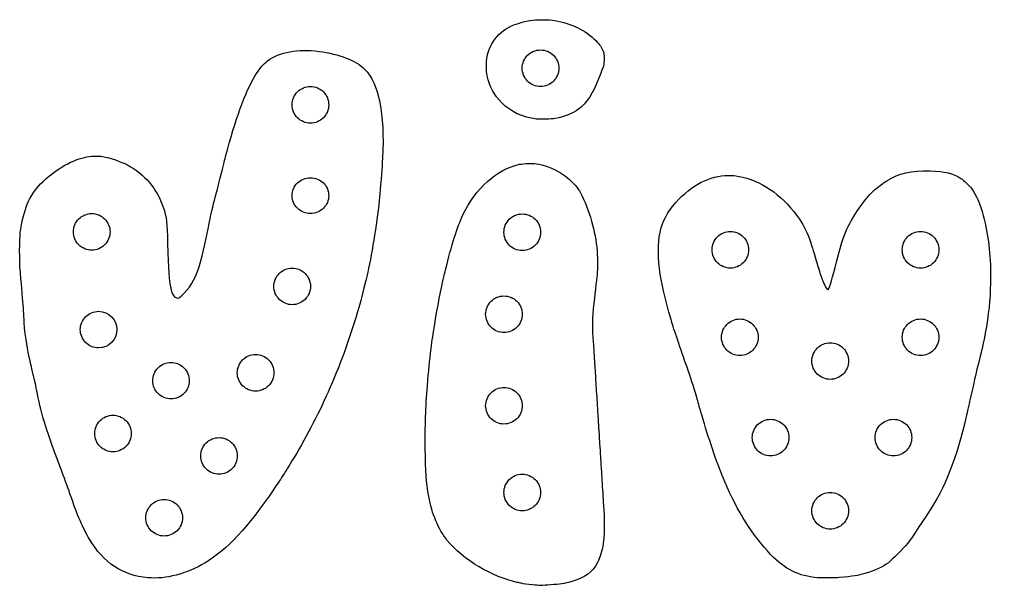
# Model space of a CAD drawing. Extents: x 0 to 94.3, y -0.1 to 27.6.
# Drawn here: x -0.01 to 44.25, y 0.61 to 26.39 of the extents above; entities that cross this region are included whole.
import ezdxf

# ---------------------------------------------------------------- set-up
doc = ezdxf.new("R2010")
doc.units = 0
doc.layers.add('Bulbs', color=7, linetype='CONTINUOUS')
doc.layers.add('Text', color=7, linetype='CONTINUOUS')

msp = doc.modelspace()

# ---------------------------------------------------------------- linework, layer by layer
at = {"layer": 'Bulbs', "color": 7}
for points in [[(24.57255, 24.172484)], [(14.08712, 22.505484)], [(14.08712, 18.371324)], [(4.11846, 16.720994)], [(23.73905, 16.704324)], [(33.22428, 15.904164)], [(41.89268, 15.904164)], [(13.25362, 14.237164)], [(22.90555, 12.970244)], [(4.431037, 12.268902)], [(33.6577, 11.920034)], [(41.89268, 11.920034)], [(37.77519, 10.836484)], [(11.58662, 10.303044)], [(7.731697, 9.943405)], [(22.90555, 8.802744)], [(5.085922, 7.537629)], [(35.05798, 7.352454)], [(40.6591, 7.352454)], [(9.91962, 6.518954)], [(23.73905, 4.851954)], [(37.77519, 4.018454)], [(7.41912, 3.701724)]]:
    msp.add_lwpolyline(points, close=True, dxfattribs=at)
for points in [[(23.149676, 24.761858), (23.305988, 24.918169), (23.517992, 25.005984), (23.73905, 25.005984)], [(23.73905, 25.005984), (23.960108, 25.005984), (24.172112, 24.918169), (24.328424, 24.761858)], [(22.90555, 24.172484), (22.90555, 24.393542), (22.993365, 24.605546), (23.149676, 24.761858)], [(24.328424, 24.761858), (24.484735, 24.605546), (24.57255, 24.393542), (24.57255, 24.172484)], [(23.149676, 23.58311), (22.993365, 23.739422), (22.90555, 23.951426), (22.90555, 24.172484)], [(24.57255, 24.172484), (24.57255, 23.951426), (24.484735, 23.739422), (24.328424, 23.58311)], [(23.73905, 23.338984), (23.517992, 23.338984), (23.305988, 23.426799), (23.149676, 23.58311)], [(24.328424, 23.58311), (24.172112, 23.426799), (23.960108, 23.338984), (23.73905, 23.338984)], [(12.42012, 22.505484), (12.42012, 22.726542), (12.507935, 22.938546), (12.664246, 23.094858)], [(12.664246, 23.094858), (12.820558, 23.251169), (13.032562, 23.338984), (13.25362, 23.338984)], [(13.25362, 23.338984), (13.474678, 23.338984), (13.686682, 23.251169), (13.842994, 23.094858)], [(13.842994, 23.094858), (13.999305, 22.938546), (14.08712, 22.726542), (14.08712, 22.505484)], [(12.664246, 21.91611), (12.507935, 22.072422), (12.42012, 22.284426), (12.42012, 22.505484)], [(14.08712, 22.505484), (14.08712, 22.284426), (13.999305, 22.072422), (13.842994, 21.91611)], [(13.25362, 21.671984), (13.032562, 21.671984), (12.820558, 21.759799), (12.664246, 21.91611)], [(13.842994, 21.91611), (13.686682, 21.759799), (13.474678, 21.671984), (13.25362, 21.671984)], [(12.664246, 18.94891), (12.820558, 19.102095), (13.032562, 19.188154), (13.25362, 19.188154)], [(13.25362, 19.188154), (13.474678, 19.188154), (13.686682, 19.102095), (13.842994, 18.94891)], [(12.42012, 18.371324), (12.42012, 18.587961), (12.507935, 18.795725), (12.664246, 18.94891)], [(13.842994, 18.94891), (13.999305, 18.795725), (14.08712, 18.587961), (14.08712, 18.371324)], [(12.664246, 17.793738), (12.507935, 17.946923), (12.42012, 18.154687), (12.42012, 18.371324)], [(14.08712, 18.371324), (14.08712, 18.154687), (13.999305, 17.946923), (13.842994, 17.793738)], [(13.25362, 17.554494), (13.032562, 17.554494), (12.820558, 17.640553), (12.664246, 17.793738)], [(13.842994, 17.793738), (13.686682, 17.640553), (13.474678, 17.554494), (13.25362, 17.554494)], [(2.45146, 16.720994), (2.45146, 16.942052), (2.539275, 17.154056), (2.695586, 17.310368)], [(2.695586, 17.310368), (2.851898, 17.466679), (3.063902, 17.554494), (3.28496, 17.554494)], [(3.28496, 17.554494), (3.506018, 17.554494), (3.718022, 17.466679), (3.874334, 17.310368)], [(3.874334, 17.310368), (4.030645, 17.154056), (4.11846, 16.942052), (4.11846, 16.720994)], [(22.07205, 16.704324), (22.07205, 16.925382), (22.159865, 17.137386), (22.316176, 17.293698)], [(22.316176, 17.293698), (22.472488, 17.450009), (22.684492, 17.537824), (22.90555, 17.537824)], [(22.90555, 17.537824), (23.126608, 17.537824), (23.338612, 17.450009), (23.494924, 17.293698)], [(23.494924, 17.293698), (23.651235, 17.137386), (23.73905, 16.925382), (23.73905, 16.704324)], [(2.695586, 16.13162), (2.539275, 16.287932), (2.45146, 16.499936), (2.45146, 16.720994)], [(4.11846, 16.720994), (4.11846, 16.499936), (4.030645, 16.287932), (3.874334, 16.13162)], [(22.316176, 16.11495), (22.159865, 16.271262), (22.07205, 16.483266), (22.07205, 16.704324)], [(23.73905, 16.704324), (23.73905, 16.483266), (23.651235, 16.271262), (23.494924, 16.11495)], [(31.55728, 15.904164), (31.55728, 16.125222), (31.645095, 16.337226), (31.801406, 16.493538)], [(31.801406, 16.493538), (31.957718, 16.649849), (32.169722, 16.737664), (32.39078, 16.737664)], [(32.39078, 16.737664), (32.611838, 16.737664), (32.823842, 16.649849), (32.980154, 16.493538)], [(32.980154, 16.493538), (33.136465, 16.337226), (33.22428, 16.125222), (33.22428, 15.904164)], [(40.22568, 15.904164), (40.22568, 16.125222), (40.313495, 16.337226), (40.469806, 16.493538)], [(40.469806, 16.493538), (40.626118, 16.649849), (40.838122, 16.737664), (41.05918, 16.737664)], [(41.05918, 16.737664), (41.280238, 16.737664), (41.492242, 16.649849), (41.648554, 16.493538)], [(41.648554, 16.493538), (41.804865, 16.337226), (41.89268, 16.125222), (41.89268, 15.904164)], [(3.28496, 15.887494), (3.063902, 15.887494), (2.851898, 15.975309), (2.695586, 16.13162)], [(3.874334, 16.13162), (3.718022, 15.975309), (3.506018, 15.887494), (3.28496, 15.887494)], [(22.90555, 15.870824), (22.684492, 15.870824), (22.472488, 15.958639), (22.316176, 16.11495)], [(23.494924, 16.11495), (23.338612, 15.958639), (23.126608, 15.870824), (22.90555, 15.870824)], [(31.801406, 15.31479), (31.645095, 15.471102), (31.55728, 15.683106), (31.55728, 15.904164)], [(33.22428, 15.904164), (33.22428, 15.683106), (33.136465, 15.471102), (32.980154, 15.31479)], [(40.469806, 15.31479), (40.313495, 15.471102), (40.22568, 15.683106), (40.22568, 15.904164)], [(41.89268, 15.904164), (41.89268, 15.683106), (41.804865, 15.471102), (41.648554, 15.31479)], [(11.830746, 14.826538), (11.987058, 14.982849), (12.199062, 15.070664), (12.42012, 15.070664)], [(12.42012, 15.070664), (12.641178, 15.070664), (12.853182, 14.982849), (13.009494, 14.826538)], [(32.39078, 15.070664), (32.169722, 15.070664), (31.957718, 15.158479), (31.801406, 15.31479)], [(32.980154, 15.31479), (32.823842, 15.158479), (32.611838, 15.070664), (32.39078, 15.070664)], [(41.05918, 15.070664), (40.838122, 15.070664), (40.626118, 15.158479), (40.469806, 15.31479)], [(41.648554, 15.31479), (41.492242, 15.158479), (41.280238, 15.070664), (41.05918, 15.070664)], [(11.58662, 14.237164), (11.58662, 14.458222), (11.674435, 14.670226), (11.830746, 14.826538)], [(13.009494, 14.826538), (13.165805, 14.670226), (13.25362, 14.458222), (13.25362, 14.237164)], [(11.830746, 13.64779), (11.674435, 13.804102), (11.58662, 14.016106), (11.58662, 14.237164)], [(13.25362, 14.237164), (13.25362, 14.016106), (13.165805, 13.804102), (13.009494, 13.64779)], [(21.482676, 13.559618), (21.638988, 13.715929), (21.850992, 13.803744), (22.07205, 13.803744)], [(22.07205, 13.803744), (22.293108, 13.803744), (22.505112, 13.715929), (22.661424, 13.559618)], [(12.42012, 13.403664), (12.199062, 13.403664), (11.987058, 13.491479), (11.830746, 13.64779)], [(13.009494, 13.64779), (12.853182, 13.491479), (12.641178, 13.403664), (12.42012, 13.403664)], [(21.23855, 12.970244), (21.23855, 13.191302), (21.326365, 13.403306), (21.482676, 13.559618)], [(22.661424, 13.559618), (22.817735, 13.403306), (22.90555, 13.191302), (22.90555, 12.970244)], [(2.764037, 12.268902), (2.764037, 12.48996), (2.851852, 12.701964), (3.008164, 12.858276)], [(3.008164, 12.858276), (3.164475, 13.014587), (3.376479, 13.102402), (3.597537, 13.102402)], [(3.597537, 13.102402), (4.057867, 13.102402), (4.431037, 12.729231), (4.431037, 12.268902)], [(21.482676, 12.38087), (21.326365, 12.537182), (21.23855, 12.749186), (21.23855, 12.970244)], [(22.90555, 12.970244), (22.90555, 12.749186), (22.817735, 12.537182), (22.661424, 12.38087)], [(31.9907, 11.920034), (31.9907, 12.141092), (32.078515, 12.353096), (32.234826, 12.509408)], [(32.234826, 12.509408), (32.391138, 12.665719), (32.603142, 12.753534), (32.8242, 12.753534)], [(32.8242, 12.753534), (33.045258, 12.753534), (33.257262, 12.665719), (33.413574, 12.509408)], [(33.413574, 12.509408), (33.569885, 12.353096), (33.6577, 12.141092), (33.6577, 11.920034)], [(40.22568, 11.920034), (40.22568, 12.141092), (40.313495, 12.353096), (40.469806, 12.509408)], [(40.469806, 12.509408), (40.626118, 12.665719), (40.838122, 12.753534), (41.05918, 12.753534)], [(41.05918, 12.753534), (41.280238, 12.753534), (41.492242, 12.665719), (41.648554, 12.509408)], [(41.648554, 12.509408), (41.804865, 12.353096), (41.89268, 12.141092), (41.89268, 11.920034)], [(3.008164, 11.679529), (2.851852, 11.83584), (2.764037, 12.047844), (2.764037, 12.268902)], [(4.431037, 12.268902), (4.431037, 11.808573), (4.057867, 11.435402), (3.597537, 11.435402)], [(22.07205, 12.136744), (21.850992, 12.136744), (21.638988, 12.224559), (21.482676, 12.38087)], [(22.661424, 12.38087), (22.505112, 12.224559), (22.293108, 12.136744), (22.07205, 12.136744)], [(3.597537, 11.435402), (3.376479, 11.435402), (3.164475, 11.523217), (3.008164, 11.679529)], [(32.234826, 11.33066), (32.078515, 11.486972), (31.9907, 11.698976), (31.9907, 11.920034)], [(33.6577, 11.920034), (33.6577, 11.698976), (33.569885, 11.486972), (33.413574, 11.33066)], [(36.352316, 11.425858), (36.508628, 11.582169), (36.720632, 11.669984), (36.94169, 11.669984)], [(36.94169, 11.669984), (37.162748, 11.669984), (37.374752, 11.582169), (37.531064, 11.425858)], [(40.469806, 11.33066), (40.313495, 11.486972), (40.22568, 11.698976), (40.22568, 11.920034)], [(41.89268, 11.920034), (41.89268, 11.698976), (41.804865, 11.486972), (41.648554, 11.33066)], [(10.163746, 10.892418), (10.320058, 11.048729), (10.532062, 11.136544), (10.75312, 11.136544)], [(10.75312, 11.136544), (10.974178, 11.136544), (11.186182, 11.048729), (11.342494, 10.892418)], [(32.8242, 11.086534), (32.603142, 11.086534), (32.391138, 11.174349), (32.234826, 11.33066)], [(33.413574, 11.33066), (33.257262, 11.174349), (33.045258, 11.086534), (32.8242, 11.086534)], [(36.10819, 10.836484), (36.10819, 11.057542), (36.196005, 11.269546), (36.352316, 11.425858)], [(37.531064, 11.425858), (37.687375, 11.269546), (37.77519, 11.057542), (37.77519, 10.836484)], [(41.05918, 11.086534), (40.838122, 11.086534), (40.626118, 11.174349), (40.469806, 11.33066)], [(41.648554, 11.33066), (41.492242, 11.174349), (41.280238, 11.086534), (41.05918, 11.086534)], [(6.308823, 10.532779), (6.465135, 10.68909), (6.677139, 10.776905), (6.898197, 10.776905)], [(6.898197, 10.776905), (7.119255, 10.776905), (7.331259, 10.68909), (7.48757, 10.532779)], [(9.91962, 10.303044), (9.91962, 10.524102), (10.007435, 10.736106), (10.163746, 10.892418)], [(11.342494, 10.892418), (11.498805, 10.736106), (11.58662, 10.524102), (11.58662, 10.303044)], [(36.352316, 10.24711), (36.196005, 10.403422), (36.10819, 10.615426), (36.10819, 10.836484)], [(37.77519, 10.836484), (37.77519, 10.615426), (37.687375, 10.403422), (37.531064, 10.24711)], [(6.064697, 9.943405), (6.064697, 10.164463), (6.152512, 10.376467), (6.308823, 10.532779)], [(7.48757, 10.532779), (7.643882, 10.376467), (7.731697, 10.164463), (7.731697, 9.943405)], [(10.163746, 9.71367), (10.007435, 9.869982), (9.91962, 10.081986), (9.91962, 10.303044)], [(11.58662, 10.303044), (11.58662, 10.081986), (11.498805, 9.869982), (11.342494, 9.71367)], [(36.94169, 10.002984), (36.720632, 10.002984), (36.508628, 10.090799), (36.352316, 10.24711)], [(37.531064, 10.24711), (37.374752, 10.090799), (37.162748, 10.002984), (36.94169, 10.002984)], [(6.308823, 9.354032), (6.152512, 9.510343), (6.064697, 9.722347), (6.064697, 9.943405)], [(7.731697, 9.943405), (7.731697, 9.722347), (7.643882, 9.510343), (7.48757, 9.354032)], [(6.898197, 9.109905), (6.677139, 9.109905), (6.465135, 9.19772), (6.308823, 9.354032)], [(7.48757, 9.354032), (7.331259, 9.19772), (7.119255, 9.109905), (6.898197, 9.109905)], [(10.75312, 9.469544), (10.532062, 9.469544), (10.320058, 9.557359), (10.163746, 9.71367)], [(11.342494, 9.71367), (11.186182, 9.557359), (10.974178, 9.469544), (10.75312, 9.469544)], [(21.23855, 8.802744), (21.23855, 9.023802), (21.326365, 9.235806), (21.482676, 9.392118)], [(21.482676, 9.392118), (21.638988, 9.548429), (21.850992, 9.636244), (22.07205, 9.636244)], [(22.07205, 9.636244), (22.293108, 9.636244), (22.505112, 9.548429), (22.661424, 9.392118)], [(22.661424, 9.392118), (22.817735, 9.235806), (22.90555, 9.023802), (22.90555, 8.802744)], [(21.482676, 8.21337), (21.326365, 8.369682), (21.23855, 8.581686), (21.23855, 8.802744)], [(22.90555, 8.802744), (22.90555, 8.581686), (22.817735, 8.369682), (22.661424, 8.21337)], [(3.418922, 7.537629), (3.418922, 7.758687), (3.506737, 7.970691), (3.663048, 8.127003)], [(3.663048, 8.127003), (3.81936, 8.283314), (4.031364, 8.371129), (4.252422, 8.371129)], [(4.252422, 8.371129), (4.47348, 8.371129), (4.685484, 8.283314), (4.841795, 8.127003)], [(4.841795, 8.127003), (4.998107, 7.970691), (5.085922, 7.758687), (5.085922, 7.537629)], [(22.07205, 7.969244), (21.850992, 7.969244), (21.638988, 8.057059), (21.482676, 8.21337)], [(22.661424, 8.21337), (22.505112, 8.057059), (22.293108, 7.969244), (22.07205, 7.969244)], [(33.635106, 7.941828), (33.791418, 8.098139), (34.003422, 8.185954), (34.22448, 8.185954)], [(34.22448, 8.185954), (34.445538, 8.185954), (34.657542, 8.098139), (34.813854, 7.941828)], [(39.236226, 7.941828), (39.392538, 8.098139), (39.604542, 8.185954), (39.8256, 8.185954)], [(39.8256, 8.185954), (40.046658, 8.185954), (40.258662, 8.098139), (40.414974, 7.941828)], [(3.663048, 6.948256), (3.506737, 7.104567), (3.418922, 7.316571), (3.418922, 7.537629)], [(5.085922, 7.537629), (5.085922, 7.316571), (4.998107, 7.104567), (4.841795, 6.948256)], [(33.39098, 7.352454), (33.39098, 7.573512), (33.478795, 7.785516), (33.635106, 7.941828)], [(34.813854, 7.941828), (34.970165, 7.785516), (35.05798, 7.573512), (35.05798, 7.352454)], [(38.9921, 7.352454), (38.9921, 7.573512), (39.079915, 7.785516), (39.236226, 7.941828)], [(40.414974, 7.941828), (40.571285, 7.785516), (40.6591, 7.573512), (40.6591, 7.352454)], [(8.25262, 6.518954), (8.25262, 6.740012), (8.340435, 6.952016), (8.496746, 7.108328)], [(8.496746, 7.108328), (8.653058, 7.264639), (8.865062, 7.352454), (9.08612, 7.352454)], [(9.08612, 7.352454), (9.307178, 7.352454), (9.519182, 7.264639), (9.675494, 7.108328)], [(9.675494, 7.108328), (9.831805, 6.952016), (9.91962, 6.740012), (9.91962, 6.518954)], [(33.635106, 6.76308), (33.478795, 6.919392), (33.39098, 7.131396), (33.39098, 7.352454)], [(35.05798, 7.352454), (35.05798, 7.131396), (34.970165, 6.919392), (34.813854, 6.76308)], [(39.236226, 6.76308), (39.079915, 6.919392), (38.9921, 7.131396), (38.9921, 7.352454)], [(40.6591, 7.352454), (40.6591, 7.131396), (40.571285, 6.919392), (40.414974, 6.76308)], [(4.252422, 6.704129), (4.031364, 6.704129), (3.81936, 6.791944), (3.663048, 6.948256)], [(4.841795, 6.948256), (4.685484, 6.791944), (4.47348, 6.704129), (4.252422, 6.704129)], [(34.22448, 6.518954), (34.003422, 6.518954), (33.791418, 6.606769), (33.635106, 6.76308)], [(34.813854, 6.76308), (34.657542, 6.606769), (34.445538, 6.518954), (34.22448, 6.518954)], [(39.8256, 6.518954), (39.604542, 6.518954), (39.392538, 6.606769), (39.236226, 6.76308)], [(40.414974, 6.76308), (40.258662, 6.606769), (40.046658, 6.518954), (39.8256, 6.518954)], [(8.496746, 5.92958), (8.340435, 6.085892), (8.25262, 6.297896), (8.25262, 6.518954)], [(9.91962, 6.518954), (9.91962, 6.297896), (9.831805, 6.085892), (9.675494, 5.92958)], [(9.08612, 5.685454), (8.865062, 5.685454), (8.653058, 5.773269), (8.496746, 5.92958)], [(9.675494, 5.92958), (9.519182, 5.773269), (9.307178, 5.685454), (9.08612, 5.685454)], [(22.07205, 4.851954), (22.07205, 5.073012), (22.159865, 5.285016), (22.316176, 5.441328)], [(22.316176, 5.441328), (22.472488, 5.597639), (22.684492, 5.685454), (22.90555, 5.685454)], [(22.90555, 5.685454), (23.126608, 5.685454), (23.338612, 5.597639), (23.494924, 5.441328)], [(23.494924, 5.441328), (23.651235, 5.285016), (23.73905, 5.073012), (23.73905, 4.851954)], [(5.996246, 4.291098), (6.152558, 4.447409), (6.364562, 4.535224), (6.58562, 4.535224)], [(6.58562, 4.535224), (6.806678, 4.535224), (7.018682, 4.447409), (7.174994, 4.291098)], [(22.316176, 4.26258), (22.159865, 4.418892), (22.07205, 4.630896), (22.07205, 4.851954)], [(23.73905, 4.851954), (23.73905, 4.630896), (23.651235, 4.418892), (23.494924, 4.26258)], [(36.10819, 4.018454), (36.10819, 4.239512), (36.196005, 4.451516), (36.352316, 4.607828)], [(36.352316, 4.607828), (36.508628, 4.764139), (36.720632, 4.851954), (36.94169, 4.851954)], [(36.94169, 4.851954), (37.162748, 4.851954), (37.374752, 4.764139), (37.531064, 4.607828)], [(37.531064, 4.607828), (37.687375, 4.451516), (37.77519, 4.239512), (37.77519, 4.018454)], [(5.75212, 3.701724), (5.75212, 3.922782), (5.839935, 4.134786), (5.996246, 4.291098)], [(7.174994, 4.291098), (7.331305, 4.134786), (7.41912, 3.922782), (7.41912, 3.701724)], [(22.90555, 4.018454), (22.684492, 4.018454), (22.472488, 4.106269), (22.316176, 4.26258)], [(23.494924, 4.26258), (23.338612, 4.106269), (23.126608, 4.018454), (22.90555, 4.018454)], [(36.352316, 3.42908), (36.196005, 3.585392), (36.10819, 3.797396), (36.10819, 4.018454)], [(37.77519, 4.018454), (37.77519, 3.797396), (37.687375, 3.585392), (37.531064, 3.42908)], [(5.996246, 3.11235), (5.839935, 3.268662), (5.75212, 3.480666), (5.75212, 3.701724)], [(7.41912, 3.701724), (7.41912, 3.480666), (7.331305, 3.268662), (7.174994, 3.11235)], [(6.58562, 2.868224), (6.364562, 2.868224), (6.152558, 2.956039), (5.996246, 3.11235)], [(7.174994, 3.11235), (7.018682, 2.956039), (6.806678, 2.868224), (6.58562, 2.868224)], [(36.94169, 3.184954), (36.720632, 3.184954), (36.508628, 3.272769), (36.352316, 3.42908)], [(37.531064, 3.42908), (37.374752, 3.272769), (37.162748, 3.184954), (36.94169, 3.184954)]]:
    msp.add_open_spline(points, degree=3, dxfattribs=at)
at = {"layer": 'Text', "color": 7}
for points in [[(23.55565, 21.854661)], [(5.835469, 0.969209)], [(36.362616, 0.968339)], [(23.37228, 0.643079)]]:
    msp.add_lwpolyline(points, close=True, dxfattribs=at)
for points in [[(22.029416, 25.869965), (22.32385, 26.091825), (22.753101, 26.257943), (23.27226, 26.350934)], [(23.27226, 26.350934), (23.511013, 26.393699), (24.152931, 26.393436), (24.389148, 26.350468)], [(24.389148, 26.350468), (25.160874, 26.210117), (25.786211, 25.902257), (26.256185, 25.431303)], [(21.396733, 25.030849), (21.550704, 25.394019), (21.751878, 25.660834), (22.029416, 25.869965)], [(26.256185, 25.431303), (26.44791, 25.239176), (26.52317, 25.13088), (26.595393, 24.943183)], [(11.30322, 24.512979), (11.832975, 24.913326), (12.674174, 25.066661), (13.645351, 24.939906)], [(13.645351, 24.939906), (14.545475, 24.822426), (15.349177, 24.509885), (15.721125, 24.132688)], [(21.302281, 24.69745), (21.333662, 24.836521), (21.372568, 24.97385), (21.396733, 25.030849)], [(26.595393, 24.943183), (26.634469, 24.841632), (26.638558, 24.809112), (26.637816, 24.605757)], [(10.724894, 23.813445), (10.925099, 24.146944), (11.101985, 24.360903), (11.30322, 24.512979)], [(21.309456, 23.819233), (21.260878, 24.037979), (21.257125, 24.497336), (21.302281, 24.69745)], [(26.637816, 24.605757), (26.636849, 24.33916), (26.615507, 24.255932), (26.428946, 23.791064)], [(15.721125, 24.132688), (16.366114, 23.478591), (16.64641, 22.09314), (16.537693, 20.096548)], [(9.38591, 20.146558), (9.830361, 21.838438), (10.282375, 23.076302), (10.724894, 23.813445)], [(21.97187, 22.596794), (21.627501, 22.941374), (21.418928, 23.326283), (21.309456, 23.819233)], [(26.428946, 23.791064), (26.100292, 22.97213), (25.848245, 22.580885), (25.469893, 22.302359)], [(23.55565, 21.854671), (22.920571, 21.930753), (22.388195, 22.180214), (21.97187, 22.596794)], [(25.469893, 22.302359), (25.21581, 22.115314), (24.838236, 21.966782), (24.414153, 21.887044)], [(24.414153, 21.887044), (24.215892, 21.849769), (23.744823, 21.831999), (23.55565, 21.854661)], [(0.955961, 18.901331), (1.543752, 19.499995), (2.313494, 19.966786), (2.951564, 20.111515)], [(2.951564, 20.111515), (3.228282, 20.174282), (3.575897, 20.192981), (3.772588, 20.155678)], [(3.772588, 20.155678), (4.14185, 20.08565), (4.601254, 19.928429), (4.910286, 19.766325)], [(9.187464, 19.354736), (9.284567, 19.744396), (9.373868, 20.100716), (9.38591, 20.146558)], [(16.537693, 20.096548), (16.507859, 19.548638), (16.479935, 19.181077), (16.40282, 18.3212)], [(4.910286, 19.766325), (5.691339, 19.356623), (6.26084, 18.684265), (6.543809, 17.837772)], [(20.205355, 17.496039), (20.783969, 18.710433), (21.740709, 19.565121), (22.780495, 19.796496)], [(22.780495, 19.796496), (22.857945, 19.813731), (23.016527, 19.827551), (23.197245, 19.832817)], [(23.197245, 19.832817), (23.452543, 19.840255), (23.510826, 19.836821), (23.664005, 19.805323)], [(23.664005, 19.805323), (24.031582, 19.729738), (24.437338, 19.554672), (24.791405, 19.318903)], [(39.51577, 19.037139), (40.091186, 19.397761), (40.621224, 19.521509), (41.498036, 19.49994)], [(41.498036, 19.49994), (42.163789, 19.483563), (42.544457, 19.38965), (42.898474, 19.154442)], [(8.913627, 18.296195), (8.983704, 18.541854), (9.016112, 18.667126), (9.187464, 19.354736)], [(24.791405, 19.318903), (25.010464, 19.173031), (25.319468, 18.873132), (25.445883, 18.683708)], [(29.907372, 18.055925), (30.634447, 18.868523), (31.447206, 19.287692), (32.298145, 19.288932)], [(32.298145, 19.288932), (32.556802, 19.289315), (32.717432, 19.270408), (32.96585, 19.210366)], [(32.96585, 19.210366), (33.943032, 18.974182), (34.866547, 18.288069), (35.542612, 17.295996)], [(38.96704, 18.63232), (39.10777, 18.755212), (39.344005, 18.929493), (39.51577, 19.037139)], [(42.898474, 19.154442), (43.037025, 19.062389), (43.272584, 18.837953), (43.379352, 18.696271)], [(0.029872, 16.670977), (0.163672, 17.717202), (0.435056, 18.37079), (0.955961, 18.901331)], [(25.445883, 18.683708), (25.614248, 18.431424), (25.795171, 18.031442), (25.956703, 17.554383)], [(37.775588, 16.991875), (38.071959, 17.577876), (38.613684, 18.323751), (38.96704, 18.63232)], [(43.379352, 18.696271), (43.588102, 18.419258), (43.794422, 17.947447), (43.915141, 17.47103)], [(8.586806, 16.862581), (8.713252, 17.510945), (8.807271, 17.923362), (8.913627, 18.296195)], [(16.40282, 18.3212), (16.313075, 17.320506), (16.075046, 15.81006), (15.861658, 14.887194)], [(6.543809, 17.837772), (6.699725, 17.371358), (6.724382, 17.167678), (6.743587, 16.187449)], [(29.432378, 17.379346), (29.552302, 17.618781), (29.683699, 17.805944), (29.907372, 18.055925)], [(19.413625, 14.995548), (19.675939, 16.107897), (19.937401, 16.933662), (20.205355, 17.496039)], [(25.956703, 17.554383), (26.262986, 16.649846), (26.388526, 15.728739), (26.322495, 14.870524)], [(29.112991, 15.85269), (29.113791, 16.503089), (29.200072, 16.915527), (29.432378, 17.379346)], [(35.542612, 17.295996), (35.771041, 16.960797), (35.887329, 16.716799), (36.055054, 16.220785)], [(43.915141, 17.47103), (44.153094, 16.53197), (44.251633, 15.713189), (44.251182, 14.678816)], [(8.227589, 15.292345), (8.345733, 15.721569), (8.471491, 16.271292), (8.586806, 16.862581)], [(37.235679, 15.353949), (37.479142, 16.318673), (37.561539, 16.568647), (37.775588, 16.991875)], [(0.021879, 14.995548), (-0.010778, 15.360172), (-0.005857, 16.391607), (0.029872, 16.670977)], [(6.743587, 16.187449), (6.76719, 14.982774), (6.799714, 14.526085), (6.888423, 14.153717)], [(36.055054, 16.220785), (36.122896, 16.020156), (36.178474, 15.838287), (36.393819, 15.112235)], [(29.182914, 14.90386), (29.124025, 15.317932), (29.112528, 15.473939), (29.112991, 15.85269)], [(7.500722, 13.921354), (7.839641, 14.277499), (8.065527, 14.703558), (8.227589, 15.292345)], [(36.393819, 15.112235), (36.469942, 14.855578), (36.53972, 14.646952), (36.601219, 14.492138)], [(36.847499, 14.095369), (36.903184, 14.15094), (37.062167, 14.666404), (37.235679, 15.353949)], [(0.059986, 14.562131), (0.050525, 14.672152), (0.033376, 14.86719), (0.021879, 14.995548)], [(15.802956, 14.62881), (15.736146, 14.328244), (15.559519, 13.640238), (15.454173, 13.270211)], [(15.861658, 14.887194), (15.843638, 14.809262), (15.817223, 14.692989), (15.802956, 14.62881)], [(18.935703, 12.645861), (19.012643, 13.131603), (19.233524, 14.247084), (19.338257, 14.67882)], [(19.338257, 14.67882), (19.351603, 14.73383), (19.385518, 14.876358), (19.413625, 14.995548)], [(26.322495, 14.870524), (26.310049, 14.708754), (26.236139, 14.01942), (26.173275, 13.478806)], [(29.593687, 13.061832), (29.400197, 13.732208), (29.260369, 14.359237), (29.182914, 14.90386)], [(44.251182, 14.678816), (44.250832, 13.869277), (44.197629, 13.24156), (44.058335, 12.403371)], [(0.118241, 13.903667), (0.095665, 14.155801), (0.06945, 14.452109), (0.059986, 14.562131)], [(36.601219, 14.492138), (36.700577, 14.242018), (36.812984, 14.060924), (36.847499, 14.095369)], [(0.200561, 12.745107), (0.186923, 13.069552), (0.163839, 13.394444), (0.118241, 13.903667)], [(6.888423, 14.153717), (6.938366, 13.944075), (6.994604, 13.821236), (7.071574, 13.753656)], [(7.071574, 13.753656), (7.179857, 13.658582), (7.292576, 13.702629), (7.500722, 13.921354)], [(26.173275, 13.478806), (26.087301, 12.739446), (26.083749, 12.472785), (26.14795, 11.578212)], [(15.454173, 13.270211), (15.098797, 12.021956), (14.683083, 10.864026), (14.140524, 9.611159)], [(29.706593, 12.670089), (29.694774, 12.711347), (29.643967, 12.887632), (29.593687, 13.061832)], [(0.393951, 11.236477), (0.285128, 11.754979), (0.221224, 12.253489), (0.200561, 12.745107)], [(18.753788, 11.403177), (18.804643, 11.801582), (18.837208, 12.024046), (18.935703, 12.645861)], [(30.415468, 10.553007), (30.120534, 11.379109), (29.81507, 12.291388), (29.706593, 12.670089)], [(44.058335, 12.403371), (43.957315, 11.795484), (43.907838, 11.565031), (43.71084, 10.78478)], [(26.14795, 11.578212), (26.156505, 11.459022), (26.171538, 11.233977), (26.18136, 11.078114)], [(0.451686, 10.961421), (0.438212, 11.025603), (0.412231, 11.149378), (0.393951, 11.236477)], [(18.580909, 9.702844), (18.637568, 10.401015), (18.683371, 10.851507), (18.753788, 11.403177)], [(26.18136, 11.078114), (26.191182, 10.922249), (26.202534, 10.753467), (26.206587, 10.703041)], [(0.592532, 10.344634), (0.499637, 10.740231), (0.48084, 10.822546), (0.451686, 10.961421)], [(26.206587, 10.703041), (26.210639, 10.652614), (26.221793, 10.472578), (26.23137, 10.302962)], [(43.71084, 10.78478), (43.593492, 10.319996), (43.535685, 10.071813), (43.383125, 9.377777)], [(0.677242, 9.977894), (0.669404, 10.014568), (0.631285, 10.179601), (0.592532, 10.344634)], [(26.23137, 10.302962), (26.240949, 10.133345), (26.252266, 9.942058), (26.256522, 9.877879)], [(30.856785, 9.177737), (30.681745, 9.782828), (30.604509, 10.023516), (30.415468, 10.553007)], [(0.71763, 9.794526), (0.703254, 9.858705), (0.685081, 9.941222), (0.677242, 9.977894)], [(0.810539, 9.336102), (0.773815, 9.524057), (0.732005, 9.730346), (0.71763, 9.794526)], [(26.256522, 9.877879), (26.267817, 9.707523), (26.294984, 9.269609), (26.314435, 8.944362)], [(1.893355, 5.902096), (1.235575, 7.625729), (0.996734, 8.38318), (0.810539, 9.336102)], [(14.140524, 9.611159), (13.713236, 8.624472), (13.086371, 7.40902), (12.519905, 6.468877)], [(18.485108, 6.852286), (18.473604, 7.809982), (18.506334, 8.783892), (18.580909, 9.702844)], [(43.383125, 9.377777), (43.346849, 9.212744), (43.298181, 8.995202), (43.274975, 8.894349)], [(26.314435, 8.944362), (26.340422, 8.509824), (26.347382, 8.401997), (26.355858, 8.302569)], [(31.024312, 8.602626), (30.990522, 8.71723), (30.915135, 8.976032), (30.856785, 9.177737)], [(43.274975, 8.894349), (43.208198, 8.604138), (43.188829, 8.519379), (43.158788, 8.385916)], [(31.149377, 8.177542), (31.114381, 8.296731), (31.058102, 8.488019), (31.024312, 8.602626)], [(26.355858, 8.302569), (26.360159, 8.252144), (26.367782, 8.128369), (26.372803, 8.027516)], [(26.372803, 8.027516), (26.377823, 7.926662), (26.385314, 7.810391), (26.389452, 7.769132)], [(32.136414, 5.343652), (31.827129, 6.070771), (31.450189, 7.153004), (31.149377, 8.177542)], [(43.158788, 8.385916), (42.718495, 6.429843), (42.169595, 5.034422), (41.391616, 3.893369)], [(26.389452, 7.769132), (26.393589, 7.727874), (26.401069, 7.619102), (26.406073, 7.527417)], [(26.406073, 7.527417), (26.415022, 7.363478), (26.430948, 7.104404), (26.464487, 6.577231)], [(18.649726, 4.668524), (18.527313, 5.36667), (18.498339, 5.751055), (18.485108, 6.852286)], [(12.519905, 6.468877), (12.197023, 5.933004), (12.175144, 5.89733), (12.06493, 5.727064)], [(26.464487, 6.577231), (26.473819, 6.430536), (26.492677, 6.126727), (26.506395, 5.902099)], [(2.293316, 4.793546), (2.182716, 5.117377), (2.007636, 5.602637), (1.893355, 5.902096)], [(26.506395, 5.902099), (26.520111, 5.677472), (26.538498, 5.381163), (26.547255, 5.243637)], [(12.06493, 5.727064), (11.86552, 5.419002), (11.805258, 5.328334), (11.588509, 5.010257)], [(34.242092, 2.019429), (33.399842, 2.906288), (32.709775, 3.995696), (32.136414, 5.343652)], [(11.588509, 5.010257), (10.382431, 3.240352), (9.47257, 2.264995), (8.456463, 1.652756)], [(26.547255, 5.243637), (26.556012, 5.10611), (26.571141, 4.858562), (26.580877, 4.693529)], [(3.182478, 2.720308), (2.881966, 3.219744), (2.630832, 3.80531), (2.293316, 4.793546)], [(19.475241, 2.688475), (19.086118, 3.171331), (18.78604, 3.891089), (18.649726, 4.668524)], [(26.580877, 4.693529), (26.590612, 4.528496), (26.609902, 4.232188), (26.623745, 4.035066)], [(26.623745, 4.035066), (26.659592, 3.524604), (26.648515, 2.799539), (26.600694, 2.526437)], [(41.391616, 3.893369), (41.103572, 3.470898), (40.828007, 3.055466), (40.717985, 2.877824)], [(5.835469, 0.969206), (4.696535, 1.071646), (3.830541, 1.643244), (3.182478, 2.720308)], [(20.937038, 1.463988), (20.381639, 1.791964), (19.815635, 2.26608), (19.475241, 2.688475)], [(40.717985, 2.877824), (40.650293, 2.768529), (40.538544, 2.610999), (40.469654, 2.527756)], [(26.600694, 2.526437), (26.538616, 2.171913), (26.45623, 1.902803), (26.335314, 1.659601)], [(40.469654, 2.527756), (40.30227, 2.325497), (39.779081, 1.804063), (39.592165, 1.653209)], [(36.362616, 0.968339), (35.505641, 1.040232), (34.875307, 1.352674), (34.242092, 2.019429)], [(8.456463, 1.652756), (7.601318, 1.137501), (6.668656, 0.894266), (5.835469, 0.969209)], [(22.663807, 0.759231), (22.138115, 0.873248), (21.48825, 1.138481), (20.937038, 1.463988)], [(26.335314, 1.659601), (26.118494, 1.223505), (25.742742, 0.952491), (25.12216, 0.784602)], [(39.592165, 1.653209), (39.362856, 1.468144), (38.98334, 1.293739), (38.519247, 1.160159)], [(37.350053, 0.977951), (37.155253, 0.960097), (36.53305, 0.95404), (36.362616, 0.968339)], [(38.519247, 1.160159), (38.195671, 1.067025), (38.015403, 1.038933), (37.350053, 0.977951)], [(22.85551, 0.716614), (22.818836, 0.725139), (22.73257, 0.744316), (22.663807, 0.759231)], [(23.37228, 0.643079), (23.145045, 0.665312), (22.967586, 0.690564), (22.85551, 0.716614)], [(24.197443, 0.642862), (23.818059, 0.614082), (23.668281, 0.614122), (23.37228, 0.643079)], [(25.12216, 0.784602), (24.835656, 0.707094), (24.631382, 0.675782), (24.197443, 0.642862)]]:
    msp.add_open_spline(points, degree=3, dxfattribs=at)

doc.saveas('drawing.dxf')
